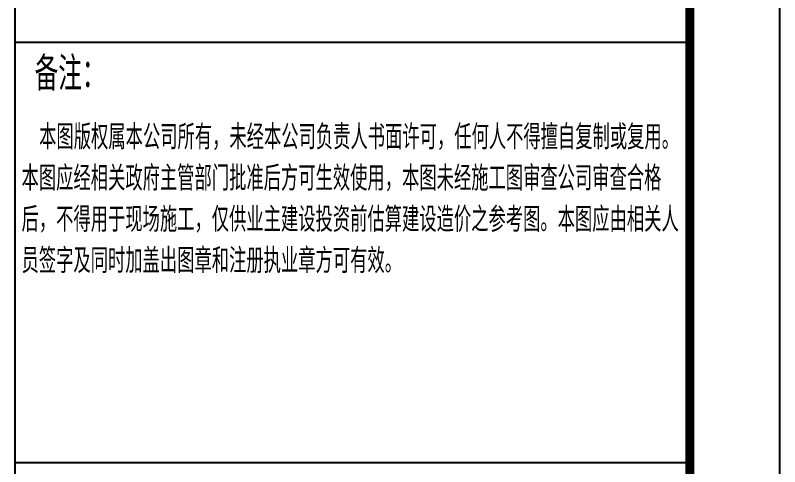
# Model space of a CAD drawing. Extents: x -695846 to 822170, y -413475 to 397179.
# Drawn here: x -484875 to -476380, y -286516 to -281502 of the extents above; entities that cross this region are included whole.
import ezdxf

# ---------------------------------------------------------------- set-up
doc = ezdxf.new("R2010")
doc.units = 0
doc.header["$LTSCALE"] = 1000
doc.header["$MEASUREMENT"] = 0
doc.layers.add('T-图框-175', color=175, linetype='Continuous')
doc.layers.add('TK', color=4, linetype='Continuous')
doc.styles.add('tk', font='txt.shx', dxfattribs={"width": 0.7, "bigfont": 'hztxt.shx'})

# ---------------------------------------------------------------- blocks, each defined once
blk = doc.blocks.new('备注')
at = {"layer": 'TK', "insert": (2526775, -172239.4), "char_height": 313.797, "attachment_point": 1, "style": 'tk'}
blk.add_mtext_dynamic_manual_height_columns(' {\\H0.875x;本图版权属本公司所有，未经本公司负责人书面许可，任何人不得擅自复制或复用。本图应经相关政府主管部门批准后方可生效使用，本图未经施工图审查公司审查合格后，不得用于现场施工，仅供业主建设投资前估算建设造价之参考图。本图应由相关人员签字及同时加盖出图章和注册执业章方可有效。}', width=7379.473, gutter_width=1470, heights=[0], dxfattribs=at)
blk = doc.blocks.new('3er1t35wer1t')
at = {"layer": 'TK', "color": 7}
for p, q in [((313372, 298821.1), (320872, 298821.1)), ((313394.3, 294154.6), (320894.3, 294154.6))]:
    blk.add_line(p, q, dxfattribs=at)
blk.add_lwpolyline([(313385.4, 263477.1), (313385.4, 303477.1), (320885.4, 303477.1), (320885.4, 263477.1)], close=True, dxfattribs=at)
at = {"lineweight": 20}
blk.add_blockref('备注', (-2213320.2, 470143.9), dxfattribs=at)
at = {"color": 7, "style": 'tk', "width": 0.7}
blk.add_text('备注：', height=375, dxfattribs=at).set_placement((313600.5, 298283.4))

msp = doc.modelspace()

# ---------------------------------------------------------------- linework, layer by layer
at = {"layer": 'T-图框-175'}
msp.add_lwpolyline([(-535779.7, -318144.7), (-476379.7, -318144.7), (-476379.7, -276144.7), (-535779.7, -276144.7)], close=True, dxfattribs=at)
at = {"layer": 'T-图框-175', "const_width": 100}
msp.add_lwpolyline([(-533279.7, -317144.7), (-477379.7, -317144.7), (-477379.7, -277144.7), (-533279.7, -277144.7)], close=True, dxfattribs=at)

# ---------------------------------------------------------------- block references
msp.add_blockref('3er1t35wer1t', (-798260.2, -580621.8))

doc.saveas('drawing.dxf')
